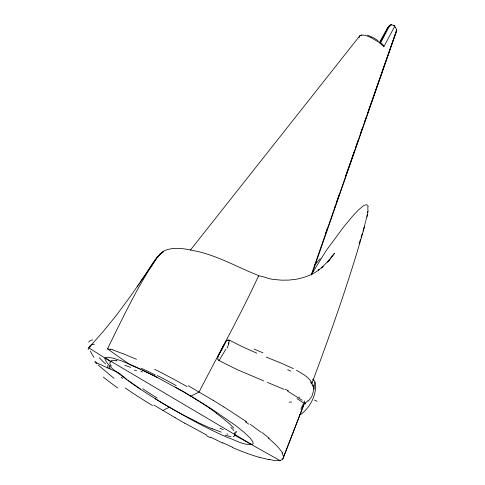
<?xml version="1.0" encoding="UTF-8"?>
<svg xmlns="http://www.w3.org/2000/svg" width="485" height="485" viewBox="0 0 485 485"><rect width="100%" height="100%" fill="white"/><g stroke="black" fill="none" stroke-linecap="round" stroke-linejoin="round"><path stroke-width="0.73" d="M312.922 386.763L312.995 385.339M367.86 210.09L367.836 206.81M396.494 30.664L396.724 30.197A5.39 3.692 24.1 0 0 396.797 30.064L396.603 30.064M313.243 391.395L313.383 389.552A19.927 5.765 -64.1 0 0 313.08 379.149M396.633 30.725L396.542 30.998A6.366 4.341 22 0 1 396.215 31.549L396.021 31.774M305.495 402.695L305.326 403.993A2.686 2.322 -87.9 0 0 305.489 403.896M313.177 391.928L311.819 396.487L308.163 401.216M367.551 212.654L367.727 211.339M367.042 217.019L368.163 210.611M366.896 216.177L367.187 214.746M366.745 216.892L365.926 220.396M359.191 37.109L359.676 35.969L361.076 35.169A4.05 2.698 32.3 0 1 361.671 35.059L362.895 35.072A10.937 6.929 29 0 1 365.532 35.526L366.836 35.908A24.286 15.49 29.2 0 1 371.213 37.715M365.429 222.348L365.757 221.081M364.962 224.112L365.266 222.985M364.429 226.058L364.811 224.676M364.241 226.75L363.016 231.005M364.502 226.756C349.533 279.984 331.012 332.134 311.703 383.92L312.116 382.744M362.38 233.17L361.07 237.48M360.416 239.602L359.082 243.84M229.338 340.609L229.338 340.609A2.983 2.474 16.6 0 0 227.671 340.179A5.189 4.826 59.4 0 0 225.907 341.573M228.968 341.755L228.593 342.834M311.649 275.086L396.512 31.07M325.562 233.558L327.308 228.556M334.304 208.538L335.05 206.41M336.287 202.863L339.015 195.061M345.441 176.655L351.11 160.444M351.358 159.735L354.541 150.617M355.772 147.107L358.463 139.389M360.179 134.484L362.38 128.192M364.581 121.899L366.29 117M367.266 114.205L395.845 32.404M311.34 274.577L396.797 30.064M228.483 343.15L228.253 343.792M283.489 457.482L304.732 402.398L282.658 459.156L280.075 460.695L272.928 460.338M303.392 405.854L302.973 406.897M218.765 354.82L218.074 356.19L225.864 341.537L223.652 345.799A9.676 1.54 -58.9 0 1 222.554 348.036L221.978 349.121M105.172 357.888L104.802 358.754C108.767 368.06 119.037 373.074 126.415 379.464C142.22 390.868 158.801 401.15 175.667 410.904C192.624 420.586 209.878 429.807 227.792 437.603C235.746 440.083 244.246 446.03 252.782 444.114L253.164 443.248L252.903 441.974L250.205 438.143L244.416 432.596L235.637 425.551L211.424 408.807L183.991 392.062L154.345 375.863L133.43 365.805L121.996 361.064L113.381 358.221L107.822 357.239L105.172 357.888L251.824 444.606M235.079 433.742L234.467 435.045L280.185 460.677M140.323 369.2L130.216 364.89L107.482 348.885C120.723 321.973 133.605 294.789 149.404 269.26C153.969 263.519 156.904 254.649 163.736 251.497C153.806 258.196 148.743 270.654 141.571 280.075M380.676 42.807L389.57 25.675A3.195 2.364 43.7 0 1 391.698 24.729M225.816 349.261L219.038 360.597L236.68 369.382L263.761 380.901M218.826 354.705L223.973 345.041M383.865 46.663L394.638 26.487A3.256 1.255 -39.3 0 0 393.499 25.317M221.869 349.333L221.706 349.643A10.13 1.613 -58.9 0 1 220.245 352.231L219.796 352.959M379.852 42.904L388.576 26.778A3.189 2.364 43.7 0 1 390.14 25.82M379.761 41.837L387.588 27.881L389.57 25.675A3.189 2.395 26.8 0 1 394.638 26.487L395.257 27.348A4.571 3.213 25.9 0 0 395.469 27.609M311.982 273.625L326.053 250.806L343.283 227.429L352.298 216.528L358.3 210.102L363.113 206.016L365.169 204.931L366.727 204.882M137.303 286.847L138.037 285.677M138.765 284.507L139.498 283.337M140.189 282.246L141.226 280.615M329.097 260.433L334.559 253.237L327.411 262.124L329.782 259.39L321.319 268.041L323.095 266.295L318.318 270.26L318.984 269.769C312.279 274.934 304.162 277.772 295.911 279.269L289.127 280.081L281.852 280.191L274.346 279.487C269.072 279.396 263.131 275.947 258.323 275.904M190.405 250.078L359.676 35.969A3.268 2.474 42.5 0 1 361.592 35.217M282.658 459.156L283.198 458.373A58.194 13.665 25 0 0 283.616 457.028M314.522 265.374L320.264 258.602M163.736 251.497L162.821 251.703L160.947 253.255L156.819 258.22L131.138 295.347L116.861 314.698L103.075 331.698L88.749 347.818L110.853 361.755L111.823 360.749M301.088 413.935L299.56 414.917M301.094 414.178C310.564 406.97 317.172 394.032 315.25 382.041M396.463 30.155L396.439 29.882A4.353 2.983 25.7 0 0 396.487 29.724L396.221 29.033A2.201 1.503 27.1 0 0 396.166 28.809A0.909 0.624 26.2 0 0 396.075 28.633L395.905 28.415A0.891 0.618 25.9 0 1 395.79 28.239A2.164 1.497 26 0 1 395.742 28.1L395.73 28.075A1.54 1.055 27.4 0 0 395.505 27.663L395.487 27.645M162.924 410.492L169.326 407.2M163.821 250.987C174.636 246.01 187.052 249.169 198.123 251.594C219.111 256.517 237.905 267.368 257.79 275.244M380.98 43.48L382.404 44.056L383.587 45.887M107.482 348.885L110.719 349.424M116.127 360.652L117.109 360.804M269.436 459.75L259.736 457.416M298.942 397.112L299.651 397.282M227.768 434.239L226.925 433.996M112.859 350L123.948 354.038L136.503 359.312M221.281 432.165L212.406 428.74M266.162 357.081L281.367 363.21L293.383 368.649M267.368 382.386L284.052 389.346M367.582 35.205L373.086 37.551L378.076 40.625M256.777 353.159L242.639 346.836L229.466 340.203A2.407 2.243 59.1 0 0 227.689 340.215M142.123 370.007L157.267 377.433M222.7 443.102L210.623 437.124M196.364 421.507L188.313 417.506A105.7 26.578 28.4 0 1 169.35 407.182M371.219 37.697L377.973 41.734M287.332 390.952L302.167 400.228M206.925 435.221L184.737 423.169M296.529 370.273C302.016 373.565 308.284 376.76 311.655 382.422M188.235 385.702L213.17 400.337M175.103 417.658L153.83 404.993M223.912 406.945L246.792 421.908M140.262 388.988L128.379 380.573M209.672 408.297L216.692 413.341M250.284 424.345L260.9 432.141M127.022 379.573L118.873 372.995L94.999 362.089L96.848 363.768M113.999 378.349L98.146 364.981M381.204 44.22L382.386 45.263A28.803 18.272 29.4 0 1 383.871 46.663M228.702 423.017L233.782 428.073M367.509 204.9L368.224 206.646M111.374 366.145L110.919 365.532M282.185 452.741L283.543 456.997M312.067 384.684L312.346 385.236M217.995 359.318L218.292 359.918A2.043 1.922 63.8 0 0 219.038 360.597M235.874 431.177L236.031 431.65M258.687 275.559C240.536 315.141 218.971 353.207 199.074 391.959L190.932 396.124A93.884 20.94 28.6 0 1 209.738 408.303M213.121 400.349A202.475 41.704 28.6 0 1 223.864 406.951M245.416 421.817A146.706 33.071 28.1 0 1 248.872 424.211M261.809 432.347A93.92 20.049 28.6 0 1 269.145 438.319M268.381 438.1A75.987 15.393 29.2 0 1 282.331 452.808M175.127 387.024A107.712 23.589 28.6 0 1 190.89 396.136M88.706 342.107A73.884 14.835 27.9 0 1 92.593 339.973M110.58 349.091A36.29 18.806 46.9 0 1 112.738 349.643M141.371 368.303A111.768 20.976 27.9 0 1 155.424 375.05M154.697 369.309A149.556 31.234 28.6 0 1 187.052 386.63M216.286 413.281A79.401 17.787 28.5 0 1 228.368 422.92M230.842 427.382A32.731 8.469 25.7 0 1 233.819 430.516M236.565 431.88A33.653 10.1 21.6 0 1 234.613 433.111M234.722 432.911A27.978 7.245 41.5 0 1 234.788 435.318A27.966 8.087 41.2 0 1 233.237 436.694M124.809 365.266A27.469 8.021 28.7 0 1 130.58 367.436M140.838 371.213A60.334 19.843 30.4 0 1 142.511 371.983M157.213 375.493A123.76 28.391 28.7 0 1 176.231 385.654M90.495 346.726A56.496 13.04 28.7 0 0 88.743 347.812A56.624 13.707 28.6 0 0 88.155 349.63M89.798 346.205A55.157 14.241 36.5 0 1 94.484 344.211M110.853 361.755A24.632 6.105 29.1 0 1 116.321 360.81M110.701 365.435A24.505 5.468 29.2 0 1 110.974 361.834M134.345 370.122A39.364 2.916 15 0 1 136.54 370.655M184.712 423.193A291.006 85.427 27.6 0 1 175.079 417.676M210.448 437.749A177.304 43.899 27.8 0 1 206.695 435.821M232.121 447.037A99.716 26.238 28 0 1 222.67 442.696M259.76 457.44A77.855 21.558 28.2 0 1 232.23 447.358M272.473 460.041A58.467 12.131 25.4 0 1 268.969 459.422M169.277 407.236A125.627 32.356 28.3 0 1 155.139 398.706M105.597 363.962A75.363 21.607 27.2 0 1 99.17 357.597M94.896 361.477A34.823 2.183 47.4 0 1 96.103 362.556M117.831 388A123.275 34.332 27.1 0 1 103.317 377.081M152.532 405.581A181.96 49.47 28 0 1 125.154 387.927M212.563 429.013A86.585 21.516 28.3 0 1 196.383 421.701M230.921 436.603A32.889 6.214 26.5 0 1 225.155 435.209M223.276 429.534A33.744 4.304 23.9 0 1 219.966 428.376M110.174 368.855A27.221 4.65 29.5 0 1 109.283 366.284M122.699 378.397A63.232 8.469 31.9 0 1 121.208 377.257M157.14 398.064A150.738 37.848 28.5 0 1 142.723 388.74M93.945 357.275A55.32 12.64 36.6 0 1 90.398 351.025M107.919 368.036A39.746 13.113 12.2 0 1 107.949 365.369M312.692 379.822A15.702 2.279 -49.9 0 1 312.801 379.773M313.128 379.258A16.284 2.092 -60.1 0 1 313.534 380.525M313.862 387.303A9.245 7.621 -52.8 0 1 314.341 389.176M217.904 359.337A5.274 4.959 63.6 0 1 218.123 356.22M229.587 340.27A24.541 3.553 -60.5 0 1 229.247 341.367M289.315 402.211A55.951 14.271 -22 0 1 291.655 401.98M285.095 389.134A85.754 28.876 6.4 0 1 288.357 390.777M314.407 400.04A135.636 3.722 21.6 0 1 317.087 401.265M263.022 352.874A143.087 29.815 28 0 1 254.261 349.109M287.654 369.728A80.655 24.286 9.8 0 1 290.812 371.146M310.461 382.01A57.982 9.288 21.3 0 1 311.334 383.532M296.99 398.646A67.548 7.427 20.8 0 1 303.64 403.405M307.89 400.628A13.792 2.098 -46.3 0 1 305.908 402.605M312.673 384.453A10.906 5.547 -80.7 0 1 313.85 386.781M304.513 400.877A19.57 0.703 -69.5 0 1 303.816 402.708M302.695 404.745A15.835 2.176 -70.9 0 1 300.882 409.067M229.011 342.834A13.628 2.795 -58.3 0 1 227.016 348.169M383.417 46.117A5.674 2.437 78.5 0 1 383.665 46.833M378.027 41.68A30.579 19.642 29.1 0 1 381.277 44.165M396.215 30.791A3.195 2.364 43.8 0 1 396.099 31.707M387.303 29.3A3.177 2.007 29.2 0 1 387.588 27.881A3.183 2.364 43.6 0 1 388.885 26.96M359.136 37.575A4.044 2.74 32.2 0 1 359.149 37.424"/></g></svg>
